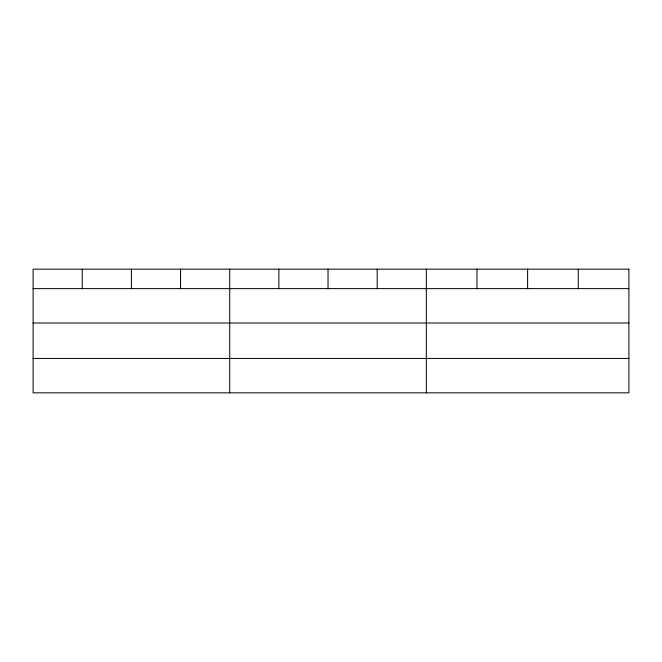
<?xml version="1.0" encoding="UTF-8"?>
<svg xmlns="http://www.w3.org/2000/svg" width="662" height="662" viewBox="0 0 662 662"><rect width="100%" height="100%" fill="white"/><g stroke="black" fill="none" stroke-linecap="round" stroke-linejoin="round"><path stroke-width="0.99" d="M33.1 288.624L628.9 288.624M33.1 323.015L628.9 323.015M33.1 358.448L628.9 358.448M578.257 269.161L578.257 288.624M527.614 269.161L527.614 288.624M476.971 269.161L476.971 288.624M426.328 269.161L426.328 392.839M377.175 269.161L377.175 288.624M328.021 269.161L328.021 288.624M278.868 269.161L278.868 288.624M229.714 269.161L229.714 392.839M180.56 269.161L180.56 288.624M131.407 269.161L131.407 288.624M82.254 269.161L82.254 288.624M628.9 269.161L33.1 269.161L33.1 392.839L628.9 392.839L628.9 269.161"/></g></svg>
